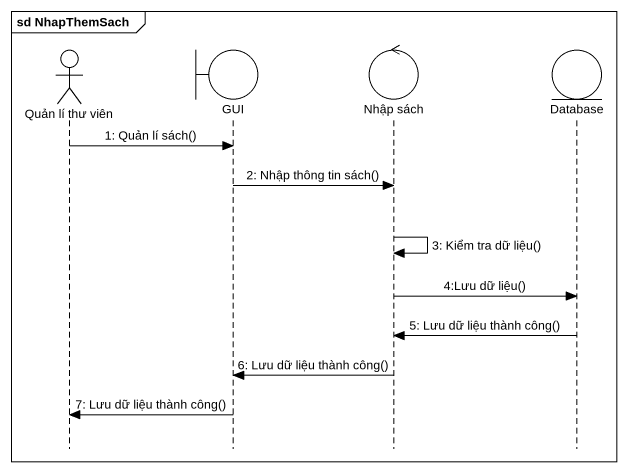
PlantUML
@startuml
mainframe sd NhapThemSach
hide footbox
actor "Quản lí thư viên" as Quản_lí_thư_viên
boundary GUI
control "Nhập sách" as Nhập_sách
entity "Database" as Database_

Quản_lí_thư_viên -> GUI : 1: Quản lí sách()
GUI -> Nhập_sách : 2: Nhập thông tin sách()
Nhập_sách -> Nhập_sách : 3: Kiểm tra dữ liệu()
Nhập_sách -> Database_ : 4:Lưu dữ liệu()
Database_ -> Nhập_sách : 5: Lưu dữ liệu thành công()
Nhập_sách -> GUI : 6: Lưu dữ liệu thành công()
GUI -> Quản_lí_thư_viên : 7: Lưu dữ liệu thành công()
@enduml
